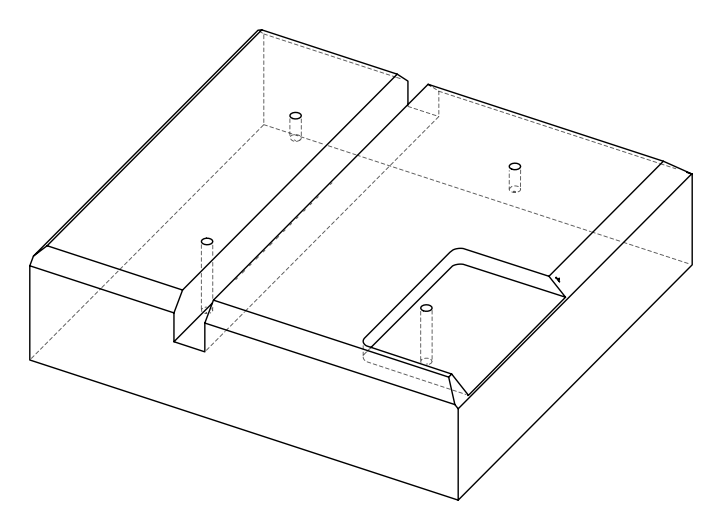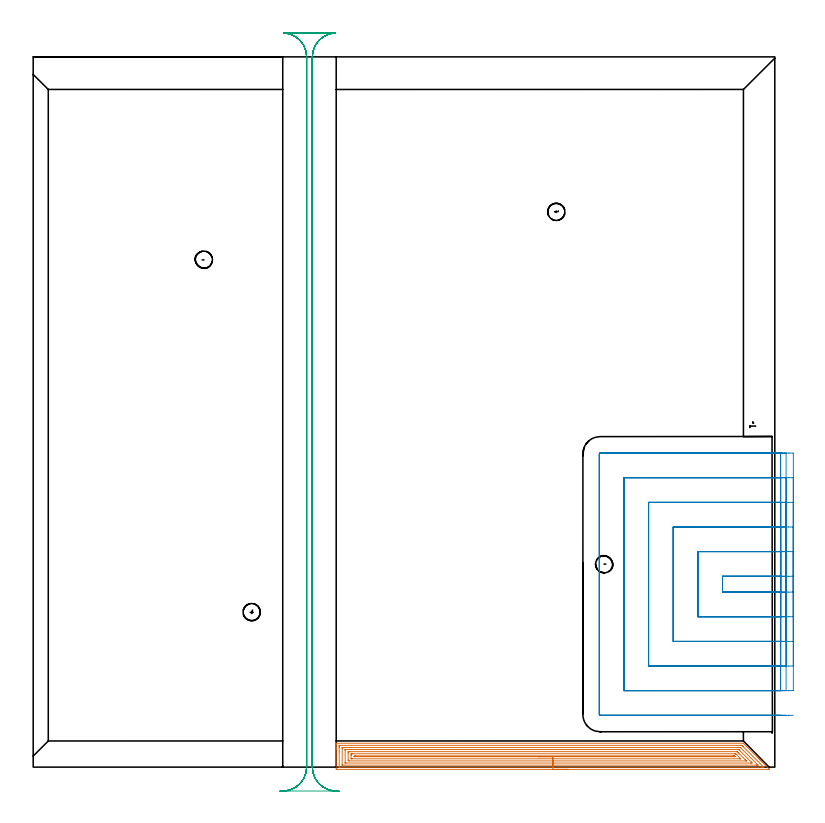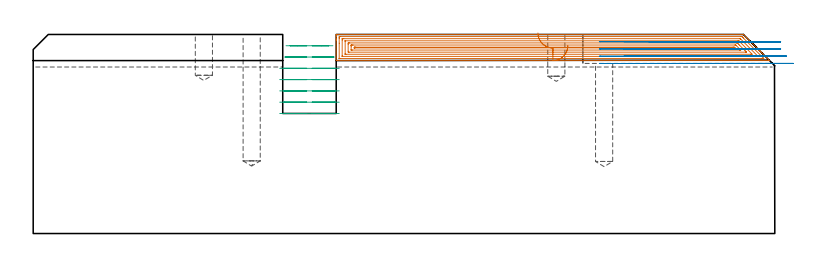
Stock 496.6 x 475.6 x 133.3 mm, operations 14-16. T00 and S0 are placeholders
(PLAN: 16 operations, 4 tool changes, 122 min)
(1 SPOT_DRILL | STEP1POCKET | NXT0321_9005460120000 | 0.03 min | 1 mm3)
(2 SPOT_DRILL_1 | STEP1POCKET_1 | NXT0321_9005460120000 | 0.03 min | 248 mm3)
(3 SPOT_DRILL_2 | STEP1POCKET_2 | NXT0321_9005460120000 | 0.03 min | 242 mm3)
(4 SPOT_DRILL_3 | STEP1POCKET_3 | NXT0321_9005460120000 | 0.03 min | 2084 mm3)
(5 DRILL_BLIND_HOLE_INTO_CENTER | STEP1POCKET | UGT0301_510 | 0.14 min | 3115 mm3)
(6 DRILL_BLIND_HOLE_INTO_CENTER_1 | STEP1POCKET_1 | UGT0301_510 | 0.13 min | 2834 mm3)
(7 DRILL_BLIND_HOLE_INTO_CENTER_2 | STEP1POCKET_2 | UGT0301_510 | 0.36 min | 8852 mm3)
(8 DRILL_BLIND_HOLE_INTO_CENTER_3 | STEP1POCKET_3 | UGT0301_510 | 0.29 min | 6989 mm3)
(9 AREA_MILL | FG_CHAMFER_SURFACE | UGT0205_001 | 10.9 min | 41622 mm3)
(10 AREA_MILL_1 | FG_CHAMFER_SURFACE_1 | UGT0205_001 | 9.4 min | 26750 mm3)
(11 AREA_MILL_2 | FG_CHAMFER_SURFACE_2 | UGT0205_001 | 14.52 min | 22630 mm3)
(12 AREA_MILL_3 | FG_CHAMFER_SURFACE_3 | UGT0205_001 | 18.53 min | 71549 mm3)
(13 AREA_MILL_4 | FG_CHAMFER_SURFACE_4 | UGT0205_001 | 18.76 min | 90824 mm3)
(14 AREA_MILL_5 | FG_CHAMFER_SURFACE_5 | UGT0205_001 | 15.98 min | 43803 mm3)
(15 MILL_SLOT | SLOT_PARTIAL_RECTANGULAR | UGT0201_105 | Follow Part, ap 5.5, ae 75% | 17.44 min | 456925 mm3)
(16 MILL_RECTANGULAR_SLOT | SLOT_RECTANGULAR | UGT0201_004 | Follow Part, ap 8, ae 75% | 15.4 min | 894584 mm3)
(TOOL NXT0321_9005460120000 | NC Spot Drill, 142deg, 12mm, Carbide, Uncoated | D12 PA142 FL30 Z2)
(TOOL UGT0301_510 | Carbide Drill 11.5 mm | D11.5 PA118 FL94 Z2)
(TOOL UGT0205_001 | Chamfer Mill 20 x 3 x 45 deg. | D20 FL50 Z2)
(TOOL UGT0201_105 | End Mill 22 mm | D22 FL25 Z2)
(TOOL UGT0201_004 | End Mill 32 mm | D32 FL53 Z6)
(OP 14 AREA_MILL_5)
G17 G21 G94 G90
T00 M6
G54
G17 G0 G90 X358. Y-1.5 S1061 M3
G43 Z143.3 H0
Z125.8
G94 G1 X357.962 Z124.928 F250.
X357.848 Z124.064
X357.659 Z123.212
X357.397 Z122.38
X357.063 Z121.574
X356.66 Z120.8
X356.192 Z120.064
X355.66 Z119.372
X355.071 Z118.729
X354.428 Z118.14
X353.736 Z117.608
X353. Z117.14
X352.226 Z116.737
X351.42 Z116.403
X350.588 Z116.141
X349.736 Z115.952
X348.872 Z115.838
X348. Z115.8
X203.499
X203.014 Y-1.495 Z115.803
X202.91 Y-1.491 Z115.806
X202.9 Y-1.382 Z115.915
Y12.08 Z129.375
Y12.658 Z129.955
Y12.959 Z130.255
Y14.715 Z132.01
Y15.317 Z132.616
Y15.721 Z133.021
X202.903 Y15.863 Z133.155
X202.91 Y15.998 Z133.289
X203.053 Y16. Z133.3
X475.554
X475.594 Y15.994 Z133.292
X475.635 Y15.966 Z133.263
X477.763 Y13.837 Z131.137
X485.23 Y6.372 Z123.668
X485.365 Y6.236 Z123.534
X485.53 Y6.071 Z123.369
X485.669 Y5.933 Z123.228
X485.811 Y5.79 Z123.088
X485.963 Y5.639 Z122.936
X486.109 Y5.493 Z122.789
X486.257 Y5.344 Z122.642
X486.395 Y5.206 Z122.504
X486.548 Y5.054 Z122.349
X486.703 Y4.898 Z122.196
X486.827 Y4.774 Z122.071
X486.987 Y4.615 Z121.91
X487.494 Y4.106 Z121.406
X487.744 Y3.857 Z121.155
X487.865 Y3.737 Z121.033
X488.2 Y3.4 Z120.7
X493.096 Y-1.496 Z115.803
Y-1.498 Z115.8
Y-1.499 Z115.799
X348. Y-1.5 Z115.8
Y-0.086 Z117.214
X205.283 Y-0.085 Z117.215
X205.15
X204.934 Y-0.08 Z117.22
X204.914 Y-0.079 Z117.221
X204.909 Y-0.066 Z117.234
X204.903 Y-0.039 Z117.261
X204.901 Y-0.012 Z117.288
X204.9 Y10.167 Z127.467
Y13.335 Z130.635
X204.901 Y13.837 Z131.137
X204.904 Y14.21 Z131.51
X204.912 Y14.579 Z131.879
X205.283 Y14.584 Z131.884
X205.415 Y14.585 Z131.885
X473.901
X474.281 Y14.583 Z131.883
X474.471 Y14.58 Z131.88
X474.561 Y14.577 Z131.877
X474.662 Y14.483 Z131.783
X475.313 Y13.837 Z131.137
X475.554 Y13.597 Z130.897
X488.933 Y0.217 Z117.517
X489.151 Y-0.005 Z117.295
X489.189 Y-0.046 Z117.254
X489.215 Y-0.079 Z117.221
X489.173 Y-0.08 Z117.22
X488.933 Y-0.084 Z117.216
X488.801 Y-0.085 Z117.215
X488.041 Y-0.086 Z117.214
X348.
Y1.328 Z118.628
X207.067 Y1.329 Z118.629
X206.995 Y1.331 Z118.631
X206.938 Y1.334 Z118.634
X206.91 Y1.336 Z118.636
X206.908 Y1.377 Z118.677
X206.903 Y1.541 Z118.841
X206.9 Y1.705 Z119.005
Y12.244 Z129.544
X206.903 Y12.959 Z130.259
X206.907 Y13.116 Z130.416
X206.914 Y13.165 Z130.465
X206.959 Y13.167 Z130.467
X207.067 Y13.169 Z130.469
X207.743 Y13.171 Z130.471
X207.959
X472.878
X473.094 Y13.169 Z130.469
X473.521 Y13.164 Z130.464
X473.741 Y12.959 Z130.259
X473.77 Y12.931 Z130.231
X485.159 Y1.541 Z118.841
X485.365 Y1.334 Z118.634
X485.366 Y1.33 Z118.63
X484.689 Y1.329 Z118.629
X484.473 Y1.328 Z118.628
X348.
Y2.743 Z120.043
X209.414
X209.023 Y2.745 Z120.045
X208.941 Y2.748 Z120.048
X208.91 Y2.749 Z120.049
X208.907 Y2.789 Z120.089
X208.904 Y2.881 Z120.181
X208.9 Y3.249 Z120.549
Y11.202 Z128.502
X208.901 Y11.617 Z128.917
X208.904 Y11.721 Z129.021
X208.908 Y11.745 Z129.045
X208.911 Y11.75 Z129.05
X208.924 Y11.753 Z129.053
X208.991 Y11.756 Z129.056
X209.179 Y11.757 Z129.057
X471.986
X472.316 Y11.755 Z129.055
X472.454 Y11.752 Z129.052
X472.485 Y11.751 Z129.051
X472.573 Y11.669 Z128.969
X472.698 Y11.55 Z128.85
X472.878 Y11.373 Z128.673
X480.905 Y3.345 Z120.645
X480.951 Y3.298 Z120.598
X481.462 Y2.75 Z120.05
X480.905 Y2.745 Z120.045
X480.576 Y2.743 Z120.043
X348.
Y4.157 Z121.457
X211.527 Y4.158 Z121.458
X210.91 Y4.176 Z121.476
X210.901 Y4.792 Z122.092
X210.9 Y9.446 Z126.746
X210.903 Y10.06 Z127.36
X210.91 Y10.324 Z127.624
X211.508 Y10.343 Z127.643
X211.527
X471.075
X471.094 Y10.342 Z127.642
X471.466 Y10.324 Z127.624
X471.986 Y9.814 Z127.114
X472.356 Y9.446 Z126.746
X472.878 Y8.924 Z126.224
X476.747 Y5.054 Z122.354
X477.337 Y4.461 Z121.761
X477.614 Y4.176 Z121.476
X477.356 Y4.158 Z121.458
X477.337
X348. Y4.157 Z121.457
Y5.571 Z122.871
X213.678
X213.311 Y5.573 Z122.873
X212.945 Y5.578 Z122.878
X212.909 Y5.582 Z122.882
X212.905 Y5.618 Z122.918
X212.901 Y5.69 Z122.99
X212.9 Y7.689 Z124.989
Y8.567 Z125.867
X212.902 Y8.769 Z126.069
X212.905 Y8.87 Z126.17
X212.91 Y8.916 Z126.216
X212.95 Y8.923 Z126.223
X213.311 Y8.927 Z126.227
X213.836 Y8.929 Z126.229
X214.203
X469.835
X470.202 Y8.928 Z126.228
X470.324 Y8.926 Z126.226
X470.417 Y8.922 Z126.222
X470.49 Y8.854 Z126.154
X470.784 Y8.567 Z125.867
X473.42 Y5.933 Z123.233
X473.77 Y5.581 Z122.881
X473.771 Y5.574 Z122.874
X473.77 Y5.573 Z122.873
X473.245 Y5.571 Z122.871
X472.878
X348.
Y6.985 Z124.285
X215.632 Y6.986 Z124.286
X215.095 Y6.988 Z124.288
X214.911 Y6.991 Z124.291
X214.907 Y6.995 Z124.295
X214.904 Y6.999 Z124.299
X215.056 Y7.508 Z124.808
X215.095 Y7.51 Z124.81
X215.274 Y7.513 Z124.813
X215.809 Y7.514 Z124.814
X215.987 Y7.515 Z124.815
X468.595 Y7.514 Z124.814
X468.772 Y7.513 Z124.813
X469.31 Y7.508 Z124.808
X469.391 Y7.5 Z124.8
X469.477 Y7.417 Z124.717
X469.65 Y7.248 Z124.548
X469.816 Y7.08 Z124.38
X469.894 Y6.997 Z124.297
X469.897 Y6.991 Z124.291
X469.885 Y6.989 Z124.289
X469.847 Y6.988 Z124.288
X469.31 Y6.985 Z124.285
X469.132
X348.
X347.128 Z124.323
X346.264 Z124.437
X345.412 Z124.626
X344.58 Z124.888
X343.774 Z125.222
X343. Z125.625
X342.264 Z126.094
X341.572 Z126.625
X340.929 Z127.214
X340.34 Z127.857
X339.808 Z128.55
X339.34 Z129.285
X338.937 Z130.059
X338.603 Z130.865
X338.341 Z131.697
X338.152 Z132.549
X338.038 Z133.414
X338. Z134.285
G0 Z143.3
M5
M2
(OP 15 MILL_SLOT)
G17 G21 G94 G90
T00 M6
G54
G17 G0 G90 X500.5 Y127.8 S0 M3
G43 Z143.3 H0
Z128.45
G94 G1 X497.5 F250.
X461.6 F500.
Y117.2
X497.5
X500.5 F250.
Y144.3 F500.
X497.5 F250.
X445.1 F500.
Y100.7
X497.5
X500.5 F250.
Y160.8 F500.
X497.5 F250.
X428.6 F500.
Y84.2
X497.5
X500.5 F250.
Y177.3 F500.
X497.5 F250.
X412.1 F500.
Y67.7
X497.5
X500.5 F250.
Y193.8 F500.
X497.5 F250.
X395.6 F500.
Y51.2
X497.5
X500.5 F250.
Y210.3 F500.
X497.5 F250.
X379.7 F500.
G3 X379.1 Y209.7 R0.6
G1 Y35.3
G3 X379.7 Y34.7 R0.6
G1 X497.5
X500.5 F250.
G0 Y127.8 Z123.6
G1 X497.5
X461.6 F500.
Y117.2
X497.5
X500.5 F250.
Y144.3 F500.
X497.5 F250.
X445.1 F500.
Y100.7
X497.5
X500.5 F250.
Y160.8 F500.
X497.5 F250.
X428.6 F500.
Y84.2
X497.5
X500.5 F250.
Y177.3 F500.
X497.5 F250.
X412.1 F500.
Y67.7
X497.5
X500.5 F250.
Y193.8 F500.
X497.5 F250.
X395.6 F500.
Y51.2
X497.5
X500.5 F250.
Y210.3 F500.
X497.5 F250.
X379.7 F500.
G3 X379.1 Y209.7 R0.6
G1 Y35.3
G3 X379.7 Y34.7 R0.6
G1 X497.5
X500.5 F250.
G0 Z143.3
X504.15 Y127.8
Z118.75
G1 X501.15
X461.6 F500.
Y117.2
X501.15
X504.15 F250.
Y144.3 F500.
X501.15 F250.
X445.1 F500.
Y100.7
X501.15
X504.15 F250.
Y160.8 F500.
X501.15 F250.
X428.6 F500.
Y84.2
X501.15
X504.15 F250.
Y177.3 F500.
X501.15 F250.
X412.1 F500.
Y67.7
X501.15
X504.15 F250.
Y193.8 F500.
X501.15 F250.
X395.6 F500.
Y51.2
X501.15
X504.15 F250.
Y210.3 F500.
X501.15 F250.
X379.7 F500.
G3 X379.1 Y209.7 R0.6
G1 Y35.3
G3 X379.7 Y34.7 R0.6
G1 X501.15
X504.15 F250.
G0 Z143.3
X508.999 Y127.8
Z113.9
G1 X505.999
X461.6 F500.
Y117.2
X505.999
X508.999 F250.
Y144.3
X505.999
X445.1 F500.
Y100.7
X505.999
X508.999 F250.
Y160.8
X505.999
X428.6 F500.
Y84.2
X505.999
X508.999 F250.
Y177.3
X505.999
X412.1 F500.
Y67.7
X505.999
X508.999 F250.
Y193.8
X505.999
X395.6 F500.
Y51.2
X505.999
X508.999 F250.
Y210.3
X505.999
X379.7 F500.
G3 X379.1 Y209.7 R0.6
G1 Y35.3
G3 X379.7 Y34.7 R0.6
G1 X505.999
X508.999 F250.
G0 Z143.3
M5
M2
(OP 16 MILL_RECTANGULAR_SLOT)
G17 G21 G94 G90
T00 M6
G54
G17 G0 G90 X200.698 Y-16.129 S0 M3
G43 Z143.3 H0
Z125.743
G94 G1 X197.851 Y-15.182 F250.
G2 X186.9 Y0. R16. F500.
G1 Y475.6
G2 X197.852 Y490.783 R16.
G1 X197.861 Y490.811
G3 X192.914 Y491.6 R16.
G1 X177.086
G3 X172.139 Y490.811 R16.
G1 X172.148 Y490.783
G2 X183.1 Y475.6 R16.
G1 Y0.
G2 X172.148 Y-15.183 R16.
G1 X169.301 Y-16.129 F250.
G0 Z143.3
X168.298 Y491.835
Z118.186
G1 X171.198 Y491.066
G2 X183.1 Y475.6 R16. F500.
G1 Y0.
G2 X169.03 Y-15.883 R16.
G1 X169.026 Y-15.913
G3 X170.692 Y-16. R16.
G1 X199.226
G3 X200.936 Y-15.908 R16.
G1 X200.933 Y-15.879
G2 X186.9 Y0. R16.
G1 Y475.6
G2 X198.819 Y491.071 R16.
G1 X201.72 Y491.836 F250.
G0 Z143.3
X204.915 Y-16.154
Z110.629
G1 X201.921 Y-15.97
G2 X186.9 Y0. R16. F500.
G1 Y475.6
G2 X202.334 Y491.59 R16.
G1 Y491.6
X167.706
X167.733 Y491.587
G2 X183.1 Y475.6 R16.
G1 Y0.
G2 X168.079 Y-15.97 R16.
G1 X165.085 Y-16.154 F250.
G0 Z143.3
X204.915
Z103.071
G1 X201.921 Y-15.97
G2 X186.9 Y0. R16. F500.
G1 Y475.6
G2 X202.334 Y491.59 R16.
G1 Y491.6
X167.666
Y491.59
G2 X183.1 Y475.6 R16.
G1 Y0.
G2 X168.079 Y-15.97 R16.
G1 X165.085 Y-16.154 F250.
G0 X204.915 Z95.514
G1 X201.921 Y-15.97
G2 X186.9 Y0. R16. F500.
G1 Y475.6
G2 X202.334 Y491.59 R16.
G1 Y491.6
X167.666
Y491.59
G2 X183.1 Y475.6 R16.
G1 Y0.
G2 X168.079 Y-15.97 R16.
G1 X165.085 Y-16.154 F250.
G0 X204.915 Z87.957
G1 X201.921 Y-15.97
G2 X186.9 Y0. R16. F500.
G1 Y475.6
G2 X202.334 Y491.59 R16.
G1 Y491.6
X167.666
Y491.59
G2 X183.1 Y475.6 R16.
G1 Y0.
G2 X168.079 Y-15.97 R16.
G1 X165.085 Y-16.154 F250.
G0 X204.915 Z80.4
G1 X201.921 Y-15.97
G2 X186.9 Y0. R16. F500.
G1 Y475.6
G2 X202.334 Y491.59 R16.
G1 Y491.6
X167.666
Y491.59
G2 X183.1 Y475.6 R16.
G1 Y0.
G2 X168.079 Y-15.97 R16.
G1 X165.085 Y-16.154 F250.
G0 Z143.3
M5
M2
